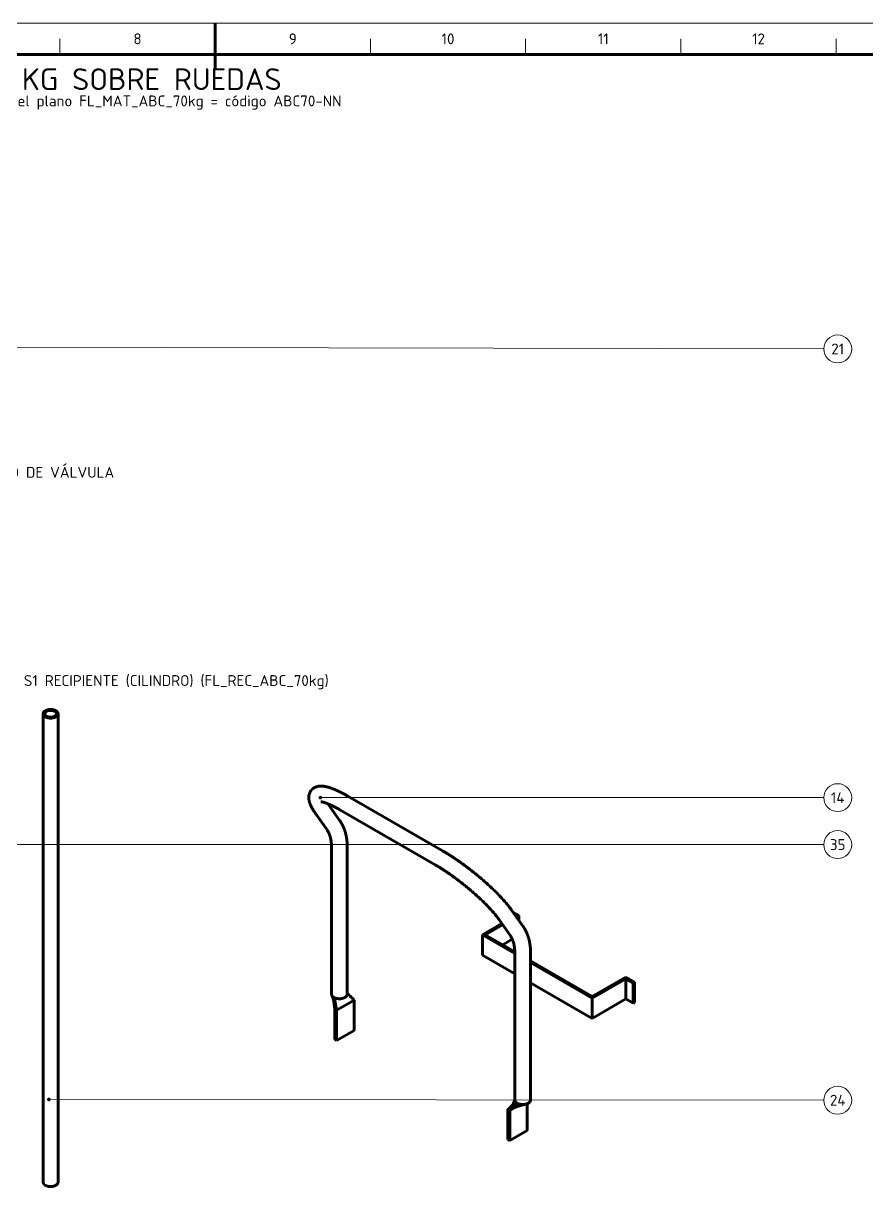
# Model space of a CAD drawing. Header units: millimetres. Extents: x 0 to 841, y 0 to 594.
# Drawn here: x 358.7 to 630.3, y 218.2 to 594 of the extents above; entities that cross this region are included whole.
import ezdxf
from ezdxf.enums import TextEntityAlignment as Align

# ---------------------------------------------------------------- set-up
doc = ezdxf.new("R2010")
doc.units = ezdxf.units.MM
for name, color, linetype, lineweight in [('01-VISIBLE', 7, 'CONTINUOUS', 70), ('06-TEXTO', 7, 'CONTINUOUS', 25), ('07-RECUADRO', 7, 'CONTINUOUS', 70), ('08-FINA', 5, 'CONTINUOUS', 18)]:
    doc.layers.add(name, color=color, linetype=linetype, lineweight=lineweight)
doc.styles.add('ISO3098', font='isocpeur.ttf')

msp = doc.modelspace()

# ---------------------------------------------------------------- hatches: boundary and pattern name
at = {"layer": '08-FINA'}
h = msp.add_hatch(color=7, dxfattribs=at)
h.dxf.hatch_style = 1
edge = h.paths.add_edge_path()
edge.add_arc((454.37, 344.51), 0.6, 0, 360)
h = msp.add_hatch(color=7, dxfattribs=at)
h.dxf.hatch_style = 1
edge = h.paths.add_edge_path()
edge.add_arc((366.96, 247.27), 0.6, 0, 360)

# ---------------------------------------------------------------- linework, layer by layer
at = {"layer": '01-VISIBLE'}
for p, q in [((365.1, 220.59), (365.1, 371.54)), ((369.9, 220.59), (369.9, 371.54)), ((460.7, 337.02), (456.94, 342.37)), ((463.2, 345), (493.95, 327.25)), ((456.55, 334.09), (452.78, 339.45)), ((460.66, 340.6), (491.41, 322.85)), ((457.98, 281.19), (457.98, 328.48)), ((463.06, 281.19), (463.06, 328.48)), ((515.97, 308.29), (519.73, 302.94)), ((511.81, 305.37), (515.58, 300.01)), ((518.28, 306.58), (516.41, 307.66)), ((517.03, 306.78), (517.37, 306.58)), ((517.23, 306.5), (517.37, 306.58)), ((517.49, 306.13), (518.28, 306.58)), ((518.28, 305.01), (518.28, 306.58)), ((506.55, 300.34), (512.81, 303.95)), ((507.46, 300.34), (513.07, 303.58)), ((506.55, 293.8), (506.55, 300.34)), ((517.01, 294.3), (506.55, 300.34)), ((507.46, 300.34), (517, 294.83)), ((516.21, 298.86), (513.11, 297.07)), ((506.55, 293.8), (517.01, 287.77)), ((517.01, 294.4), (517.01, 247.11)), ((522.09, 294.4), (522.09, 247.11)), ((522.09, 291.89), (541.91, 280.45)), ((541.91, 279.92), (522.09, 291.37)), ((552.73, 286.69), (541.91, 280.45)), ((541.91, 279.92), (552.73, 286.17)), ((555.55, 285.06), (552.73, 286.69)), ((552.73, 286.17), (555.1, 284.8)), ((552.73, 279.64), (552.73, 286.17)), ((522.09, 284.83), (541.91, 273.39)), ((555.1, 284.8), (555.55, 285.06)), ((555.1, 278.27), (555.1, 284.8)), ((555.55, 278.53), (555.55, 285.06)), ((462.43, 277.64), (465.26, 279.27)), ((465.26, 269.47), (465.26, 279.27)), ((541.91, 273.39), (541.91, 279.92)), ((552.73, 279.64), (541.91, 273.39)), ((552.73, 279.64), (555.1, 278.27)), ((555.1, 278.27), (555.55, 278.53)), ((459.03, 276.33), (459.6, 276)), ((459.03, 266.53), (459.03, 276.33)), ((459.6, 276), (462.43, 277.64)), ((459.6, 266.21), (459.6, 276)), ((459.6, 266.21), (465.26, 269.47)), ((459.03, 266.53), (459.6, 266.21)), ((521.03, 237.27), (521.03, 245.92)), ((514.81, 244.13), (515.38, 243.8)), ((514.81, 234.33), (514.81, 244.13)), ((515.38, 243.8), (516.05, 244.19)), ((515.38, 234), (515.38, 243.8)), ((515.38, 234), (521.03, 237.27)), ((514.81, 234.33), (515.38, 234))]:
    msp.add_line(p, q, dxfattribs=at)
for points in [[(369.9, 371.54), (369.9, 371.62), (369.89, 371.7), (369.87, 371.77), (369.84, 371.85), (369.81, 371.92), (369.77, 371.99), (369.72, 372.06), (369.67, 372.13), (369.62, 372.19), (369.56, 372.24), (369.5, 372.3), (369.44, 372.35), (369.38, 372.4), (369.31, 372.44), (369.24, 372.49), (369.17, 372.53), (369.1, 372.57), (369.03, 372.6), (368.96, 372.64), (368.88, 372.67), (368.81, 372.7), (368.73, 372.72), (368.66, 372.75), (368.58, 372.77), (368.5, 372.8), (368.42, 372.81), (368.34, 372.83), (368.26, 372.85), (368.18, 372.86), (368.11, 372.88), (368.03, 372.89), (367.94, 372.9), (367.86, 372.9), (367.78, 372.91), (367.7, 372.92), (367.62, 372.92), (367.54, 372.92), (367.46, 372.92), (367.38, 372.92), (367.3, 372.92), (367.22, 372.91), (367.14, 372.9), (367.06, 372.9), (366.98, 372.89), (366.9, 372.88), (366.82, 372.86), (366.74, 372.85), (366.66, 372.83), (366.58, 372.81), (366.5, 372.8), (366.43, 372.77), (366.35, 372.75), (366.27, 372.72), (366.2, 372.7), (366.12, 372.67), (366.05, 372.64), (365.97, 372.6), (365.9, 372.57), (365.83, 372.53), (365.76, 372.49), (365.69, 372.44), (365.63, 372.4), (365.56, 372.35), (365.5, 372.3), (365.44, 372.24), (365.38, 372.19), (365.33, 372.13), (365.28, 372.06), (365.24, 371.99), (365.2, 371.92), (365.16, 371.85), (365.14, 371.77), (365.12, 371.7), (365.11, 371.62), (365.1, 371.54)], [(369.4, 371.54), (369.4, 371.62), (369.38, 371.7), (369.36, 371.77), (369.32, 371.85), (369.28, 371.92), (369.24, 371.98), (369.18, 372.05), (369.13, 372.1), (369.07, 372.16), (369, 372.21), (368.94, 372.25), (368.87, 372.3), (368.8, 372.34), (368.72, 372.37), (368.65, 372.41), (368.58, 372.44), (368.5, 372.47), (368.42, 372.49), (368.34, 372.52), (368.27, 372.54), (368.19, 372.56), (368.11, 372.57), (368.03, 372.59), (367.95, 372.6), (367.87, 372.61), (367.79, 372.62), (367.7, 372.63), (367.62, 372.63), (367.54, 372.63), (367.46, 372.63), (367.38, 372.63), (367.3, 372.63), (367.22, 372.62), (367.14, 372.61), (367.06, 372.6), (366.98, 372.59), (366.9, 372.57), (366.82, 372.56), (366.74, 372.54), (366.66, 372.52), (366.58, 372.49), (366.5, 372.47), (366.43, 372.44), (366.35, 372.41), (366.28, 372.37), (366.21, 372.34), (366.14, 372.3), (366.07, 372.25), (366, 372.21), (365.94, 372.16), (365.88, 372.1), (365.82, 372.05), (365.77, 371.98), (365.72, 371.92), (365.68, 371.85), (365.65, 371.77), (365.62, 371.7), (365.61, 371.62), (365.6, 371.54)], [(365.1, 371.54), (365.11, 371.45), (365.12, 371.37), (365.14, 371.3), (365.17, 371.22), (365.2, 371.14), (365.24, 371.07), (365.28, 371.01), (365.33, 370.94), (365.39, 370.88), (365.44, 370.82), (365.5, 370.77), (365.57, 370.72), (365.63, 370.67), (365.7, 370.62), (365.77, 370.58), (365.84, 370.54), (365.91, 370.5), (365.98, 370.46), (366.05, 370.43), (366.13, 370.4), (366.21, 370.37), (366.28, 370.34), (366.36, 370.32), (366.44, 370.29), (366.52, 370.27), (366.59, 370.25), (366.67, 370.23), (366.75, 370.22), (366.83, 370.2), (366.91, 370.19), (366.99, 370.18), (367.07, 370.17), (367.16, 370.16), (367.24, 370.16), (367.32, 370.15), (367.4, 370.15), (367.48, 370.15), (367.56, 370.15), (367.64, 370.15), (367.72, 370.16), (367.8, 370.16), (367.88, 370.17), (367.97, 370.18), (368.05, 370.19), (368.13, 370.2), (368.21, 370.21), (368.29, 370.23), (368.37, 370.24), (368.44, 370.26), (368.52, 370.28), (368.6, 370.3), (368.68, 370.33), (368.76, 370.35), (368.83, 370.38), (368.91, 370.41), (368.98, 370.44), (369.06, 370.48), (369.13, 370.52), (369.2, 370.56)], [(365.6, 371.54), (365.61, 371.45), (365.62, 371.38), (365.65, 371.3), (365.68, 371.22), (365.72, 371.15), (365.77, 371.09), (365.82, 371.03), (365.87, 370.97), (365.93, 370.92), (366, 370.87), (366.06, 370.82), (366.13, 370.78), (366.2, 370.74), (366.27, 370.7), (366.35, 370.66), (366.42, 370.63), (366.5, 370.6), (366.57, 370.58), (366.65, 370.55), (366.73, 370.53), (366.81, 370.51), (366.88, 370.5), (366.96, 370.48), (367.04, 370.47), (367.12, 370.46), (367.2, 370.45), (367.28, 370.45), (367.37, 370.44), (367.45, 370.44), (367.53, 370.44), (367.61, 370.44), (367.69, 370.44), (367.77, 370.45), (367.85, 370.46), (367.93, 370.47), (368.01, 370.48), (368.09, 370.49), (368.17, 370.51), (368.25, 370.53), (368.32, 370.55), (368.4, 370.57), (368.48, 370.59), (368.55, 370.62), (368.63, 370.65), (368.7, 370.68), (368.77, 370.72), (368.85, 370.76)], [(368.85, 370.76), (368.92, 370.8), (368.99, 370.85), (369.05, 370.9), (369.11, 370.95), (369.17, 371.01), (369.23, 371.08), (369.28, 371.14), (369.32, 371.22), (369.35, 371.29), (369.38, 371.37), (369.4, 371.45), (369.4, 371.54)], [(369.2, 370.56), (369.27, 370.6), (369.34, 370.65), (369.41, 370.69), (369.48, 370.75), (369.54, 370.8), (369.6, 370.86), (369.66, 370.92), (369.71, 370.99), (369.76, 371.06), (369.8, 371.13), (369.83, 371.21), (369.86, 371.29), (369.88, 371.37), (369.9, 371.45), (369.9, 371.54)], [(452.78, 339.45), (452.74, 339.51), (452.69, 339.58), (452.65, 339.64), (452.6, 339.71), (452.56, 339.78), (452.51, 339.84), (452.47, 339.91), (452.42, 339.98), (452.38, 340.04), (452.33, 340.11), (452.29, 340.18), (452.25, 340.25), (452.2, 340.31), (452.16, 340.38), (452.12, 340.45), (452.08, 340.52), (452.04, 340.59), (451.99, 340.66), (451.95, 340.73), (451.91, 340.79), (451.87, 340.86), (451.83, 340.93), (451.79, 341), (451.75, 341.07), (451.71, 341.14), (451.67, 341.21), (451.64, 341.28), (451.6, 341.35), (451.56, 341.43), (451.52, 341.5), (451.49, 341.57), (451.45, 341.64), (451.42, 341.71), (451.38, 341.79), (451.35, 341.86), (451.31, 341.93), (451.28, 342), (451.25, 342.08), (451.21, 342.15), (451.18, 342.22), (451.15, 342.3), (451.12, 342.37), (451.09, 342.45), (451.06, 342.52), (451.04, 342.6), (451.01, 342.67), (450.98, 342.75), (450.96, 342.83), (450.93, 342.9), (450.91, 342.98), (450.88, 343.05), (450.86, 343.13), (450.84, 343.21), (450.82, 343.29), (450.8, 343.37), (450.78, 343.44), (450.77, 343.52), (450.75, 343.6), (450.73, 343.68), (450.72, 343.76), (450.71, 343.84), (450.7, 343.92), (450.69, 344), (450.68, 344.08), (450.67, 344.16), (450.66, 344.24), (450.66, 344.32), (450.66, 344.4), (450.65, 344.48), (450.65, 344.56), (450.65, 344.64), (450.66, 344.72), (450.66, 344.8), (450.67, 344.88), (450.67, 344.96), (450.68, 345.04), (450.69, 345.12), (450.7, 345.2), (450.72, 345.28), (450.73, 345.35), (450.75, 345.43), (450.77, 345.51), (450.79, 345.59), (450.81, 345.67), (450.84, 345.74), (450.86, 345.82), (450.89, 345.89), (450.92, 345.97), (450.95, 346.04), (450.98, 346.12), (451.01, 346.19), (451.05, 346.26), (451.09, 346.33), (451.12, 346.4), (451.16, 346.47), (451.21, 346.54), (451.25, 346.61), (451.3, 346.68), (451.34, 346.74), (451.39, 346.81), (451.44, 346.87), (451.49, 346.93), (451.54, 346.99), (451.6, 347.05), (451.65, 347.11), (451.71, 347.17), (451.77, 347.22), (451.83, 347.28), (451.89, 347.33), (451.95, 347.38), (452.01, 347.43), (452.08, 347.48), (452.14, 347.52), (452.21, 347.57), (452.27, 347.61), (452.34, 347.66), (452.41, 347.7), (452.48, 347.74), (452.55, 347.78), (452.62, 347.81), (452.7, 347.85), (452.77, 347.88), (452.84, 347.91), (452.92, 347.94), (452.99, 347.97), (453.07, 348), (453.14, 348.02), (453.22, 348.05), (453.3, 348.07), (453.38, 348.09), (453.45, 348.11), (453.53, 348.13), (453.61, 348.14), (453.69, 348.16), (453.77, 348.17), (453.85, 348.19), (453.93, 348.2), (454.01, 348.21), (454.09, 348.21), (454.17, 348.22), (454.25, 348.23), (454.33, 348.23), (454.41, 348.24), (454.49, 348.24), (454.57, 348.24), (454.65, 348.24), (454.73, 348.24), (454.81, 348.24), (454.89, 348.23), (454.97, 348.23), (455.05, 348.22), (455.13, 348.22), (455.21, 348.21), (455.29, 348.2), (455.37, 348.19), (455.45, 348.18), (455.53, 348.17), (455.61, 348.16), (455.69, 348.15), (455.77, 348.14), (455.84, 348.12), (455.92, 348.11), (456, 348.09), (456.08, 348.08), (456.16, 348.06), (456.24, 348.04), (456.32, 348.03), (456.4, 348.01), (456.47, 347.99), (456.55, 347.97), (456.63, 347.95), (456.71, 347.93), (456.78, 347.91), (456.86, 347.89), (456.94, 347.87), (457.02, 347.85), (457.09, 347.82), (457.17, 347.8), (457.25, 347.78), (457.32, 347.75), (457.4, 347.73), (457.48, 347.7), (457.55, 347.68), (457.63, 347.65), (457.7, 347.63), (457.78, 347.6), (457.86, 347.57), (457.93, 347.55), (458.01, 347.52), (458.08, 347.49), (458.16, 347.46), (458.23, 347.44), (458.31, 347.41), (458.38, 347.38), (458.46, 347.35), (458.53, 347.32), (458.61, 347.29), (458.68, 347.26), (458.76, 347.23), (458.83, 347.2), (458.91, 347.17), (458.98, 347.14), (459.05, 347.11), (459.13, 347.08), (459.2, 347.05), (459.27, 347.01), (459.35, 346.98), (459.42, 346.95), (459.5, 346.92), (459.57, 346.88), (459.64, 346.85), (459.72, 346.82), (459.79, 346.78), (459.86, 346.75), (459.93, 346.72), (460.01, 346.68), (460.08, 346.65), (460.15, 346.62), (460.22, 346.58), (460.3, 346.55), (460.37, 346.51), (460.44, 346.48), (460.51, 346.44), (460.59, 346.41), (460.66, 346.37), (460.73, 346.34), (460.8, 346.3), (460.87, 346.26), (460.95, 346.23), (461.02, 346.19), (461.09, 346.15), (461.16, 346.12), (461.23, 346.08), (461.3, 346.04), (461.37, 346.01), (461.45, 345.97), (461.52, 345.93), (461.59, 345.9), (461.66, 345.86), (461.73, 345.82), (461.8, 345.78), (461.87, 345.75), (461.94, 345.71), (462.01, 345.67), (462.08, 345.63), (462.15, 345.59), (462.22, 345.55), (462.29, 345.52), (462.36, 345.48), (462.44, 345.44), (462.51, 345.4), (462.58, 345.36), (462.65, 345.32), (462.72, 345.28), (462.79, 345.24), (462.86, 345.2), (462.93, 345.16), (462.99, 345.12), (463.06, 345.08), (463.13, 345.04), (463.2, 345)], [(454.57, 343.16), (454.57, 343.16), (454.57, 343.16), (454.57, 343.16), (454.57, 343.16), (454.57, 343.16), (454.57, 343.16)], [(454.57, 343.16), (454.65, 343.16), (454.73, 343.15), (454.81, 343.14), (454.89, 343.13), (454.97, 343.12), (455.05, 343.1), (455.13, 343.09), (455.21, 343.07), (455.28, 343.05), (455.36, 343.03), (455.44, 343.01), (455.52, 342.99), (455.59, 342.97), (455.67, 342.95), (455.75, 342.92), (455.82, 342.9), (455.9, 342.87), (455.98, 342.85), (456.05, 342.82), (456.13, 342.8), (456.2, 342.77), (456.28, 342.74), (456.35, 342.72), (456.43, 342.69), (456.5, 342.66), (456.58, 342.63), (456.65, 342.6), (456.73, 342.57), (456.8, 342.54), (456.88, 342.51), (456.95, 342.48), (457.02, 342.45), (457.1, 342.42), (457.17, 342.39), (457.25, 342.36), (457.32, 342.32), (457.39, 342.29), (457.47, 342.26), (457.54, 342.23), (457.61, 342.19), (457.68, 342.16), (457.76, 342.13), (457.83, 342.09), (457.9, 342.06), (457.97, 342.03), (458.05, 341.99), (458.12, 341.96), (458.19, 341.92), (458.26, 341.89), (458.34, 341.85), (458.41, 341.82), (458.48, 341.78), (458.55, 341.75), (458.62, 341.71), (458.69, 341.67), (458.77, 341.64), (458.84, 341.6), (458.91, 341.56), (458.98, 341.53), (459.05, 341.49), (459.12, 341.45), (459.19, 341.42), (459.26, 341.38), (459.33, 341.34), (459.4, 341.3), (459.47, 341.27), (459.55, 341.23), (459.62, 341.19), (459.69, 341.15), (459.76, 341.11), (459.83, 341.07), (459.9, 341.04), (459.97, 341), (460.04, 340.96), (460.11, 340.92), (460.18, 340.88), (460.25, 340.84), (460.32, 340.8), (460.39, 340.76), (460.46, 340.72), (460.52, 340.68), (460.59, 340.64), (460.66, 340.6)], [(455.73, 344.6), (455.73, 344.6), (455.73, 344.6), (455.73, 344.6), (455.73, 344.6), (455.73, 344.6), (455.73, 344.6)], [(456.94, 342.37), (456.92, 342.4), (456.9, 342.42), (456.88, 342.45), (456.86, 342.48), (456.85, 342.5), (456.83, 342.53)], [(463.06, 328.48), (463.06, 328.56), (463.06, 328.65), (463.06, 328.73), (463.06, 328.81), (463.06, 328.89), (463.05, 328.97), (463.05, 329.05), (463.05, 329.13), (463.05, 329.21), (463.04, 329.29), (463.04, 329.37), (463.04, 329.45), (463.03, 329.53), (463.03, 329.61), (463.02, 329.69), (463.02, 329.77), (463.01, 329.85), (463.01, 329.93), (463, 330.01), (463, 330.09), (462.99, 330.17), (462.98, 330.25), (462.98, 330.33), (462.97, 330.41), (462.96, 330.49), (462.95, 330.57), (462.94, 330.65), (462.93, 330.73), (462.93, 330.81), (462.92, 330.89), (462.91, 330.97), (462.9, 331.05), (462.88, 331.13), (462.87, 331.21), (462.86, 331.28), (462.85, 331.36), (462.84, 331.44), (462.83, 331.52), (462.81, 331.6), (462.8, 331.68), (462.79, 331.76), (462.77, 331.84), (462.76, 331.92), (462.74, 332), (462.73, 332.08), (462.71, 332.15), (462.69, 332.23), (462.68, 332.31), (462.66, 332.39), (462.64, 332.47), (462.63, 332.55), (462.61, 332.62), (462.59, 332.7), (462.57, 332.78), (462.55, 332.86), (462.53, 332.94), (462.51, 333.01), (462.49, 333.09), (462.47, 333.17), (462.45, 333.25), (462.43, 333.32), (462.4, 333.4), (462.38, 333.48), (462.36, 333.56), (462.33, 333.63), (462.31, 333.71), (462.29, 333.78), (462.26, 333.86), (462.24, 333.94), (462.21, 334.01), (462.18, 334.09), (462.16, 334.16), (462.13, 334.24), (462.1, 334.32), (462.07, 334.39), (462.05, 334.47), (462.02, 334.54), (461.99, 334.62), (461.96, 334.69), (461.93, 334.76), (461.9, 334.84), (461.87, 334.91), (461.83, 334.99), (461.8, 335.06), (461.77, 335.13), (461.74, 335.21), (461.7, 335.28), (461.67, 335.35), (461.63, 335.42), (461.6, 335.5), (461.56, 335.57), (461.53, 335.64), (461.49, 335.71), (461.45, 335.78), (461.42, 335.85), (461.38, 335.92), (461.34, 335.99), (461.3, 336.07), (461.26, 336.14), (461.22, 336.2), (461.18, 336.27), (461.14, 336.34), (461.1, 336.41), (461.06, 336.48), (461.01, 336.55), (460.97, 336.62), (460.93, 336.68), (460.88, 336.75), (460.84, 336.82), (460.79, 336.88), (460.75, 336.95), (460.7, 337.02)], [(457.98, 328.48), (457.98, 328.57), (457.98, 328.65), (457.98, 328.73), (457.98, 328.81), (457.97, 328.89), (457.97, 328.97), (457.97, 329.05), (457.97, 329.13), (457.96, 329.21), (457.96, 329.29), (457.95, 329.37), (457.95, 329.45), (457.94, 329.53), (457.94, 329.61), (457.93, 329.69), (457.93, 329.77), (457.92, 329.85), (457.91, 329.93), (457.9, 330.01), (457.89, 330.09), (457.89, 330.17), (457.88, 330.25), (457.87, 330.33), (457.86, 330.41), (457.84, 330.49), (457.83, 330.57), (457.82, 330.65), (457.81, 330.73), (457.79, 330.81), (457.78, 330.89), (457.77, 330.97), (457.75, 331.05), (457.74, 331.13), (457.72, 331.21), (457.7, 331.28), (457.69, 331.36), (457.67, 331.44), (457.65, 331.52), (457.63, 331.6), (457.61, 331.68), (457.59, 331.75), (457.57, 331.83), (457.55, 331.91), (457.53, 331.99), (457.5, 332.06), (457.48, 332.14), (457.45, 332.22), (457.43, 332.29), (457.4, 332.37), (457.38, 332.45), (457.35, 332.52), (457.32, 332.6), (457.29, 332.67), (457.26, 332.75), (457.23, 332.82), (457.2, 332.9), (457.17, 332.97), (457.14, 333.04), (457.11, 333.12), (457.07, 333.19), (457.04, 333.26), (457, 333.33), (456.96, 333.41), (456.93, 333.48), (456.89, 333.55), (456.85, 333.62), (456.81, 333.69), (456.77, 333.76), (456.72, 333.83), (456.68, 333.89), (456.64, 333.96), (456.59, 334.03), (456.55, 334.09)], [(493.95, 327.25), (494.02, 327.21), (494.09, 327.17), (494.16, 327.13), (494.23, 327.09), (494.29, 327.05), (494.36, 327.01), (494.43, 326.97), (494.5, 326.93), (494.57, 326.89), (494.64, 326.85), (494.71, 326.81), (494.78, 326.76), (494.85, 326.72), (494.91, 326.68), (494.98, 326.64), (495.05, 326.6), (495.12, 326.56), (495.19, 326.52), (495.26, 326.47), (495.32, 326.43), (495.39, 326.39), (495.46, 326.35), (495.53, 326.31), (495.6, 326.26), (495.67, 326.22), (495.73, 326.18), (495.8, 326.14), (495.87, 326.09), (495.94, 326.05), (496, 326.01), (496.07, 325.97), (496.14, 325.92), (496.21, 325.88), (496.27, 325.84), (496.34, 325.79), (496.41, 325.75), (496.48, 325.71), (496.54, 325.66), (496.61, 325.62), (496.68, 325.58), (496.75, 325.53), (496.81, 325.49), (496.88, 325.45), (496.95, 325.4), (497.01, 325.36), (497.08, 325.31), (497.15, 325.27), (497.22, 325.23), (497.28, 325.18), (497.35, 325.14), (497.42, 325.09), (497.48, 325.05), (497.55, 325), (497.62, 324.96), (497.68, 324.92), (497.75, 324.87), (497.82, 324.83), (497.88, 324.78), (497.95, 324.74), (498.01, 324.69), (498.08, 324.65), (498.15, 324.6), (498.21, 324.56), (498.28, 324.51), (498.35, 324.47), (498.41, 324.42), (498.48, 324.38), (498.54, 324.33), (498.61, 324.29), (498.68, 324.24), (498.74, 324.19), (498.81, 324.15), (498.87, 324.1), (498.94, 324.06), (499, 324.01), (499.07, 323.97), (499.14, 323.92), (499.2, 323.87), (499.27, 323.83), (499.33, 323.78), (499.4, 323.73), (499.46, 323.69), (499.53, 323.64), (499.59, 323.6), (499.66, 323.55), (499.72, 323.5), (499.79, 323.46), (499.85, 323.41), (499.92, 323.36), (499.98, 323.32), (500.05, 323.27), (500.11, 323.22), (500.18, 323.18), (500.24, 323.13), (500.31, 323.08), (500.37, 323.03), (500.44, 322.99), (500.5, 322.94), (500.57, 322.89), (500.63, 322.85), (500.7, 322.8), (500.76, 322.75), (500.83, 322.7), (500.89, 322.66), (500.95, 322.61), (501.02, 322.56), (501.08, 322.51), (501.15, 322.46), (501.21, 322.42), (501.28, 322.37), (501.34, 322.32), (501.4, 322.27), (501.47, 322.23), (501.53, 322.18), (501.6, 322.13), (501.66, 322.08), (501.72, 322.03), (501.79, 321.98), (501.85, 321.94), (501.92, 321.89), (501.98, 321.84), (502.04, 321.79), (502.11, 321.74), (502.17, 321.69), (502.23, 321.64), (502.3, 321.6), (502.36, 321.55), (502.42, 321.5), (502.49, 321.45), (502.55, 321.4), (502.61, 321.35), (502.68, 321.3), (502.74, 321.25), (502.8, 321.2), (502.87, 321.15), (502.93, 321.11), (502.99, 321.06), (503.06, 321.01), (503.12, 320.96), (503.18, 320.91), (503.25, 320.86), (503.31, 320.81), (503.37, 320.76), (503.43, 320.71), (503.5, 320.66), (503.56, 320.61), (503.62, 320.56), (503.68, 320.51), (503.75, 320.46), (503.81, 320.41), (503.87, 320.36), (503.94, 320.31), (504, 320.26), (504.06, 320.21), (504.12, 320.16), (504.18, 320.11), (504.25, 320.06), (504.31, 320.01), (504.37, 319.96), (504.43, 319.91), (504.5, 319.86), (504.56, 319.81), (504.62, 319.76), (504.68, 319.7), (504.74, 319.65), (504.81, 319.6), (504.87, 319.55), (504.93, 319.5), (504.99, 319.45), (505.05, 319.4), (505.11, 319.35), (505.18, 319.3), (505.24, 319.25), (505.3, 319.19), (505.36, 319.14), (505.42, 319.09), (505.48, 319.04), (505.54, 318.99), (505.61, 318.94), (505.67, 318.89), (505.73, 318.83), (505.79, 318.78), (505.85, 318.73), (505.91, 318.68), (505.97, 318.63), (506.03, 318.58), (506.1, 318.52), (506.16, 318.47), (506.22, 318.42), (506.28, 318.37), (506.34, 318.32), (506.4, 318.26), (506.46, 318.21), (506.52, 318.16), (506.58, 318.11), (506.64, 318.05), (506.7, 318), (506.76, 317.95), (506.82, 317.9), (506.88, 317.84), (506.94, 317.79), (507, 317.74), (507.07, 317.69), (507.13, 317.63), (507.19, 317.58), (507.25, 317.53), (507.31, 317.47), (507.37, 317.42), (507.43, 317.37), (507.49, 317.32), (507.55, 317.26), (507.61, 317.21), (507.67, 317.16), (507.73, 317.1), (507.78, 317.05), (507.84, 317), (507.9, 316.94), (507.96, 316.89), (508.02, 316.84), (508.08, 316.78), (508.14, 316.73), (508.2, 316.67), (508.26, 316.62), (508.32, 316.57), (508.38, 316.51), (508.44, 316.46), (508.5, 316.4), (508.56, 316.35), (508.62, 316.3), (508.67, 316.24), (508.73, 316.19), (508.79, 316.13), (508.85, 316.08), (508.91, 316.02), (508.97, 315.97), (509.03, 315.92), (509.09, 315.86), (509.14, 315.81), (509.2, 315.75), (509.26, 315.7), (509.32, 315.64), (509.38, 315.59), (509.44, 315.53), (509.5, 315.48), (509.55, 315.42), (509.61, 315.37), (509.67, 315.31), (509.73, 315.26), (509.79, 315.2), (509.84, 315.15), (509.9, 315.09), (509.96, 315.04), (510.02, 314.98), (510.07, 314.92), (510.13, 314.87), (510.19, 314.81), (510.25, 314.76), (510.3, 314.7), (510.36, 314.65), (510.42, 314.59), (510.48, 314.53), (510.53, 314.48), (510.59, 314.42), (510.65, 314.37), (510.71, 314.31), (510.76, 314.25), (510.82, 314.2), (510.88, 314.14), (510.93, 314.08), (510.99, 314.03), (511.05, 313.97), (511.1, 313.91), (511.16, 313.86), (511.22, 313.8), (511.27, 313.74), (511.33, 313.69), (511.38, 313.63), (511.44, 313.57), (511.5, 313.52), (511.55, 313.46), (511.61, 313.4), (511.66, 313.34), (511.72, 313.29), (511.78, 313.23), (511.83, 313.17), (511.89, 313.11), (511.94, 313.06), (512, 313), (512.05, 312.94), (512.11, 312.88), (512.16, 312.82), (512.22, 312.77), (512.27, 312.71), (512.33, 312.65), (512.38, 312.59), (512.44, 312.53), (512.49, 312.48), (512.55, 312.42), (512.6, 312.36), (512.66, 312.3), (512.71, 312.24), (512.77, 312.18), (512.82, 312.12), (512.88, 312.06), (512.93, 312.01), (512.98, 311.95), (513.04, 311.89), (513.09, 311.83), (513.15, 311.77), (513.2, 311.71), (513.25, 311.65), (513.31, 311.59), (513.36, 311.53), (513.41, 311.47), (513.47, 311.41), (513.52, 311.35), (513.57, 311.29), (513.63, 311.23), (513.68, 311.17), (513.73, 311.11), (513.78, 311.05), (513.84, 310.99), (513.89, 310.93), (513.94, 310.87), (513.99, 310.81), (514.04, 310.75), (514.1, 310.69), (514.15, 310.62), (514.2, 310.56), (514.25, 310.5), (514.3, 310.44), (514.35, 310.38), (514.41, 310.32), (514.46, 310.26), (514.51, 310.19), (514.56, 310.13), (514.61, 310.07), (514.66, 310.01), (514.71, 309.95), (514.76, 309.88), (514.81, 309.82), (514.86, 309.76), (514.91, 309.7), (514.96, 309.63), (515.01, 309.57), (515.06, 309.51), (515.11, 309.44), (515.16, 309.38), (515.21, 309.32), (515.26, 309.25), (515.31, 309.19), (515.35, 309.13), (515.4, 309.06), (515.45, 309), (515.5, 308.94), (515.55, 308.87), (515.6, 308.81), (515.64, 308.74), (515.69, 308.68), (515.74, 308.61), (515.78, 308.55), (515.83, 308.48), (515.88, 308.42), (515.92, 308.35), (515.97, 308.29)], [(491.41, 322.85), (491.48, 322.81), (491.55, 322.77), (491.62, 322.73), (491.69, 322.69), (491.76, 322.65), (491.82, 322.61), (491.89, 322.57), (491.96, 322.53), (492.03, 322.49), (492.1, 322.45), (492.17, 322.4), (492.24, 322.36), (492.31, 322.32), (492.37, 322.28), (492.44, 322.24), (492.51, 322.2), (492.58, 322.16), (492.65, 322.11), (492.72, 322.07), (492.79, 322.03), (492.85, 321.99), (492.92, 321.94), (492.99, 321.9), (493.06, 321.86), (493.13, 321.82), (493.19, 321.77), (493.26, 321.73), (493.33, 321.69), (493.4, 321.65), (493.46, 321.6), (493.53, 321.56), (493.6, 321.52), (493.67, 321.47), (493.74, 321.43), (493.8, 321.39), (493.87, 321.34), (493.94, 321.3), (494, 321.26), (494.07, 321.21), (494.14, 321.17), (494.21, 321.13), (494.27, 321.08), (494.34, 321.04), (494.41, 320.99), (494.47, 320.95), (494.54, 320.9), (494.61, 320.86), (494.67, 320.82), (494.74, 320.77), (494.81, 320.73), (494.87, 320.68), (494.94, 320.64), (495.01, 320.59), (495.07, 320.55), (495.14, 320.5), (495.21, 320.46), (495.27, 320.41), (495.34, 320.37), (495.41, 320.32), (495.47, 320.28), (495.54, 320.23), (495.6, 320.19), (495.67, 320.14), (495.74, 320.1), (495.8, 320.05), (495.87, 320), (495.93, 319.96), (496, 319.91), (496.07, 319.87), (496.13, 319.82), (496.2, 319.77), (496.26, 319.73), (496.33, 319.68), (496.39, 319.64), (496.46, 319.59), (496.52, 319.54), (496.59, 319.5), (496.66, 319.45), (496.72, 319.4), (496.79, 319.36), (496.85, 319.31), (496.92, 319.26), (496.98, 319.22), (497.05, 319.17), (497.11, 319.12), (497.18, 319.08), (497.24, 319.03), (497.31, 318.98), (497.37, 318.94), (497.44, 318.89), (497.5, 318.84), (497.57, 318.79), (497.63, 318.75), (497.7, 318.7), (497.76, 318.65), (497.82, 318.6), (497.89, 318.56), (497.95, 318.51), (498.02, 318.46), (498.08, 318.41), (498.15, 318.37), (498.21, 318.32), (498.28, 318.27), (498.34, 318.22), (498.4, 318.17), (498.47, 318.13), (498.53, 318.08), (498.6, 318.03), (498.66, 317.98), (498.72, 317.93), (498.79, 317.88), (498.85, 317.84), (498.92, 317.79), (498.98, 317.74), (499.04, 317.69), (499.11, 317.64), (499.17, 317.59), (499.23, 317.54), (499.3, 317.49), (499.36, 317.45), (499.42, 317.4), (499.49, 317.35), (499.55, 317.3), (499.61, 317.25), (499.68, 317.2), (499.74, 317.15), (499.8, 317.1), (499.87, 317.05), (499.93, 317), (499.99, 316.95), (500.06, 316.9), (500.12, 316.85), (500.18, 316.8), (500.25, 316.75), (500.31, 316.7), (500.37, 316.65), (500.43, 316.6), (500.5, 316.55), (500.56, 316.5), (500.62, 316.45), (500.68, 316.4), (500.75, 316.35), (500.81, 316.3), (500.87, 316.25), (500.93, 316.2), (501, 316.15), (501.06, 316.1), (501.12, 316.05), (501.18, 316), (501.25, 315.95), (501.31, 315.9), (501.37, 315.85), (501.43, 315.8), (501.49, 315.75), (501.56, 315.7), (501.62, 315.65), (501.68, 315.6), (501.74, 315.54), (501.8, 315.49), (501.87, 315.44), (501.93, 315.39), (501.99, 315.34), (502.05, 315.29), (502.11, 315.24), (502.17, 315.19), (502.24, 315.13), (502.3, 315.08), (502.36, 315.03), (502.42, 314.98), (502.48, 314.93), (502.54, 314.88), (502.6, 314.82), (502.66, 314.77), (502.73, 314.72), (502.79, 314.67), (502.85, 314.62), (502.91, 314.56), (502.97, 314.51), (503.03, 314.46), (503.09, 314.41), (503.15, 314.36), (503.21, 314.3), (503.27, 314.25), (503.33, 314.2), (503.4, 314.15), (503.46, 314.09), (503.52, 314.04), (503.58, 313.99), (503.64, 313.94), (503.7, 313.88), (503.76, 313.83), (503.82, 313.78), (503.88, 313.72), (503.94, 313.67), (504, 313.62), (504.06, 313.56), (504.12, 313.51), (504.18, 313.46), (504.24, 313.4), (504.3, 313.35), (504.36, 313.3), (504.42, 313.24), (504.48, 313.19), (504.54, 313.14), (504.6, 313.08), (504.66, 313.03), (504.72, 312.98), (504.78, 312.92), (504.84, 312.87), (504.89, 312.82), (504.95, 312.76), (505.01, 312.71), (505.07, 312.65), (505.13, 312.6), (505.19, 312.54), (505.25, 312.49), (505.31, 312.44), (505.37, 312.38), (505.43, 312.33), (505.49, 312.27), (505.54, 312.22), (505.6, 312.16), (505.66, 312.11), (505.72, 312.05), (505.78, 312), (505.84, 311.94), (505.9, 311.89), (505.95, 311.83), (506.01, 311.78), (506.07, 311.72), (506.13, 311.67), (506.19, 311.61), (506.25, 311.56), (506.3, 311.5), (506.36, 311.45), (506.42, 311.39), (506.48, 311.34), (506.53, 311.28), (506.59, 311.23), (506.65, 311.17), (506.71, 311.11), (506.77, 311.06), (506.82, 311), (506.88, 310.95), (506.94, 310.89), (506.99, 310.83), (507.05, 310.78), (507.11, 310.72), (507.17, 310.67), (507.22, 310.61), (507.28, 310.55), (507.34, 310.5), (507.39, 310.44), (507.45, 310.38), (507.51, 310.33), (507.56, 310.27), (507.62, 310.21), (507.68, 310.16), (507.73, 310.1), (507.79, 310.04), (507.85, 309.98), (507.9, 309.93), (507.96, 309.87), (508.01, 309.81), (508.07, 309.75), (508.13, 309.7), (508.18, 309.64), (508.24, 309.58), (508.29, 309.52), (508.35, 309.47), (508.4, 309.41), (508.46, 309.35), (508.51, 309.29), (508.57, 309.23), (508.62, 309.18), (508.68, 309.12), (508.73, 309.06), (508.79, 309), (508.84, 308.94), (508.9, 308.88), (508.95, 308.82), (509.01, 308.77), (509.06, 308.71), (509.12, 308.65), (509.17, 308.59), (509.22, 308.53), (509.28, 308.47), (509.33, 308.41), (509.39, 308.35), (509.44, 308.29), (509.49, 308.23), (509.55, 308.17), (509.6, 308.11), (509.65, 308.05), (509.71, 307.99), (509.76, 307.93), (509.81, 307.87), (509.87, 307.81), (509.92, 307.75), (509.97, 307.69), (510.02, 307.63), (510.08, 307.57), (510.13, 307.51), (510.18, 307.45), (510.23, 307.39), (510.29, 307.33), (510.34, 307.26), (510.39, 307.2), (510.44, 307.14), (510.49, 307.08), (510.54, 307.02), (510.59, 306.96), (510.64, 306.89), (510.7, 306.83), (510.75, 306.77), (510.8, 306.71), (510.85, 306.65), (510.9, 306.58), (510.95, 306.52), (511, 306.46), (511.05, 306.39), (511.1, 306.33), (511.15, 306.27), (511.19, 306.2), (511.24, 306.14), (511.29, 306.08), (511.34, 306.01), (511.39, 305.95), (511.44, 305.89), (511.49, 305.82), (511.53, 305.76), (511.58, 305.69), (511.63, 305.63), (511.67, 305.56), (511.72, 305.5), (511.77, 305.43), (511.81, 305.37)], [(519.73, 302.94), (519.78, 302.87), (519.82, 302.8), (519.87, 302.74), (519.91, 302.67), (519.96, 302.6), (520, 302.54), (520.04, 302.47), (520.09, 302.4), (520.13, 302.33), (520.17, 302.26), (520.21, 302.19), (520.25, 302.12), (520.29, 302.05), (520.33, 301.98), (520.37, 301.91), (520.41, 301.84), (520.45, 301.77), (520.48, 301.7), (520.52, 301.63), (520.56, 301.56), (520.59, 301.49), (520.63, 301.42), (520.66, 301.34), (520.7, 301.27), (520.73, 301.2), (520.77, 301.13), (520.8, 301.05), (520.83, 300.98), (520.86, 300.91), (520.89, 300.83), (520.93, 300.76), (520.96, 300.68), (520.99, 300.61), (521.02, 300.54), (521.05, 300.46), (521.08, 300.39), (521.1, 300.31), (521.13, 300.24), (521.16, 300.16), (521.19, 300.08), (521.21, 300.01), (521.24, 299.93), (521.27, 299.86), (521.29, 299.78), (521.32, 299.7), (521.34, 299.63), (521.36, 299.55), (521.39, 299.47), (521.41, 299.4), (521.43, 299.32), (521.46, 299.24), (521.48, 299.17), (521.5, 299.09), (521.52, 299.01), (521.54, 298.93), (521.56, 298.86), (521.58, 298.78), (521.6, 298.7), (521.62, 298.62), (521.64, 298.54), (521.66, 298.47), (521.67, 298.39), (521.69, 298.31), (521.71, 298.23), (521.72, 298.15), (521.74, 298.07), (521.76, 298), (521.77, 297.92), (521.79, 297.84), (521.8, 297.76), (521.81, 297.68), (521.83, 297.6), (521.84, 297.52), (521.85, 297.44), (521.87, 297.36), (521.88, 297.28), (521.89, 297.2), (521.9, 297.12), (521.91, 297.05), (521.92, 296.97), (521.94, 296.89), (521.95, 296.81), (521.95, 296.73), (521.96, 296.65), (521.97, 296.57), (521.98, 296.49), (521.99, 296.41), (522, 296.33), (522.01, 296.25), (522.01, 296.17), (522.02, 296.09), (522.03, 296.01), (522.03, 295.93), (522.04, 295.85), (522.04, 295.77), (522.05, 295.69), (522.05, 295.61), (522.06, 295.53), (522.06, 295.45), (522.07, 295.37), (522.07, 295.29), (522.07, 295.21), (522.08, 295.13), (522.08, 295.05), (522.08, 294.97), (522.08, 294.89), (522.09, 294.81), (522.09, 294.73), (522.09, 294.64), (522.09, 294.56), (522.09, 294.48), (522.09, 294.4)], [(515.58, 300.01), (515.62, 299.95), (515.67, 299.88), (515.71, 299.81), (515.75, 299.75), (515.8, 299.68), (515.84, 299.61), (515.88, 299.54), (515.92, 299.47), (515.95, 299.4), (515.99, 299.33), (516.03, 299.25), (516.07, 299.18), (516.1, 299.11), (516.13, 299.04), (516.17, 298.96), (516.2, 298.89), (516.23, 298.82), (516.26, 298.74), (516.29, 298.67), (516.32, 298.59), (516.35, 298.52), (516.38, 298.44), (516.41, 298.37), (516.43, 298.29), (516.46, 298.21), (516.48, 298.14), (516.51, 298.06), (516.53, 297.98), (516.55, 297.91), (516.58, 297.83), (516.6, 297.75), (516.62, 297.67), (516.64, 297.6), (516.66, 297.52), (516.68, 297.44), (516.7, 297.36), (516.71, 297.28), (516.73, 297.2), (516.75, 297.12), (516.76, 297.05), (516.78, 296.97), (516.8, 296.89), (516.81, 296.81), (516.82, 296.73), (516.84, 296.65), (516.85, 296.57), (516.86, 296.49), (516.87, 296.41), (516.88, 296.33), (516.89, 296.25), (516.9, 296.17), (516.91, 296.09), (516.92, 296.01), (516.93, 295.93), (516.94, 295.85), (516.95, 295.77), (516.96, 295.69), (516.96, 295.61), (516.97, 295.53), (516.97, 295.45), (516.98, 295.37), (516.98, 295.29), (516.99, 295.21), (516.99, 295.13), (517, 295.05), (517, 294.97), (517, 294.89), (517, 294.81), (517.01, 294.73), (517.01, 294.65), (517.01, 294.57), (517.01, 294.48), (517.01, 294.4)], [(457.98, 281.19), (457.98, 281.13), (457.99, 281.06), (458, 281), (458.02, 280.94), (458.04, 280.88), (458.06, 280.82)], [(458.06, 280.82), (458.1, 280.75), (458.14, 280.67), (458.19, 280.61), (458.24, 280.54), (458.3, 280.48), (458.36, 280.42), (458.42, 280.36), (458.49, 280.31), (458.55, 280.26)], [(458.06, 280.82), (458.09, 280.75), (458.13, 280.67), (458.16, 280.59), (458.19, 280.52), (458.23, 280.44), (458.26, 280.37), (458.29, 280.29), (458.32, 280.21), (458.35, 280.14), (458.38, 280.06), (458.41, 279.98), (458.43, 279.9), (458.46, 279.83), (458.49, 279.75), (458.51, 279.67), (458.54, 279.59), (458.56, 279.51), (458.58, 279.43), (458.61, 279.35), (458.63, 279.27), (458.65, 279.19), (458.67, 279.11), (458.69, 279.03), (458.7, 278.95), (458.72, 278.87), (458.73, 278.79), (458.74, 278.71), (458.75, 278.62)], [(458.55, 280.26), (458.61, 280.22), (458.67, 280.19), (458.73, 280.15), (458.79, 280.12), (458.85, 280.08), (458.91, 280.05)], [(458.55, 280.26), (458.56, 280.18), (458.57, 280.1), (458.58, 280.02), (458.59, 279.93), (458.6, 279.85), (458.61, 279.77), (458.62, 279.69), (458.63, 279.61), (458.64, 279.52), (458.65, 279.44), (458.66, 279.36), (458.67, 279.28), (458.68, 279.2), (458.69, 279.12), (458.7, 279.03), (458.71, 278.95), (458.72, 278.87), (458.73, 278.79), (458.74, 278.71), (458.75, 278.62)], [(458.75, 278.62), (458.76, 278.54), (458.77, 278.46), (458.78, 278.38), (458.79, 278.3), (458.8, 278.21), (458.81, 278.13), (458.82, 278.05), (458.83, 277.97), (458.84, 277.89), (458.85, 277.81), (458.86, 277.72), (458.87, 277.64), (458.88, 277.56), (458.89, 277.48), (458.9, 277.4), (458.91, 277.31), (458.92, 277.23), (458.93, 277.15), (458.94, 277.07), (458.95, 276.99), (458.96, 276.9), (458.97, 276.82), (458.98, 276.74), (458.99, 276.66), (459, 276.58), (459.01, 276.5), (459.02, 276.41), (459.03, 276.33)], [(458.91, 280.05), (458.98, 280.02), (459.06, 279.99), (459.13, 279.96), (459.21, 279.93), (459.28, 279.91), (459.36, 279.89), (459.44, 279.86), (459.51, 279.84), (459.59, 279.82), (459.67, 279.81), (459.75, 279.79), (459.83, 279.78), (459.91, 279.77), (459.99, 279.76), (460.07, 279.75), (460.15, 279.74), (460.23, 279.73), (460.31, 279.73), (460.39, 279.73), (460.47, 279.72), (460.55, 279.72), (460.63, 279.72), (460.71, 279.73), (460.79, 279.73), (460.87, 279.74), (460.94, 279.74), (461.02, 279.75), (461.1, 279.76), (461.18, 279.77), (461.26, 279.79), (461.34, 279.8), (461.42, 279.82), (461.5, 279.84), (461.57, 279.86), (461.65, 279.88), (461.73, 279.9), (461.8, 279.92), (461.88, 279.95), (461.96, 279.98), (462.03, 280.01), (462.1, 280.04), (462.17, 280.08), (462.25, 280.11), (462.32, 280.15)], [(458.91, 280.05), (458.92, 279.98), (458.94, 279.9), (458.95, 279.82), (458.97, 279.74), (458.98, 279.66), (458.99, 279.58), (459.01, 279.5), (459.02, 279.42), (459.03, 279.34), (459.05, 279.26), (459.06, 279.18), (459.07, 279.1), (459.09, 279.02), (459.1, 278.94), (459.11, 278.86), (459.13, 278.78), (459.14, 278.7), (459.15, 278.63), (459.17, 278.55), (459.18, 278.47), (459.19, 278.39), (459.21, 278.31), (459.22, 278.23), (459.24, 278.15), (459.25, 278.07), (459.26, 277.99), (459.28, 277.91), (459.29, 277.83), (459.3, 277.75), (459.32, 277.67), (459.33, 277.59), (459.34, 277.51), (459.36, 277.43), (459.37, 277.35), (459.38, 277.28), (459.4, 277.2), (459.41, 277.12), (459.42, 277.04), (459.44, 276.96), (459.45, 276.88), (459.47, 276.8), (459.48, 276.72), (459.49, 276.64), (459.51, 276.56), (459.52, 276.48), (459.53, 276.4), (459.55, 276.32), (459.56, 276.24), (459.57, 276.16), (459.59, 276.08), (459.6, 276)], [(462.32, 280.15), (462.39, 280.2), (462.46, 280.24), (462.53, 280.29), (462.59, 280.34), (462.65, 280.4), (462.72, 280.45), (462.77, 280.51), (462.83, 280.58), (462.88, 280.64), (462.92, 280.71), (462.96, 280.79), (463, 280.86), (463.02, 280.94), (463.04, 281.02), (463.06, 281.11), (463.06, 281.19)], [(463.06, 281.53), (463.12, 281.47), (463.17, 281.41), (463.23, 281.35), (463.28, 281.3), (463.34, 281.24), (463.4, 281.18), (463.45, 281.12), (463.51, 281.07), (463.57, 281.01), (463.62, 280.95), (463.68, 280.89), (463.74, 280.83), (463.79, 280.78), (463.85, 280.72), (463.9, 280.66), (463.96, 280.6), (464.02, 280.54), (464.07, 280.49), (464.13, 280.43), (464.19, 280.37), (464.24, 280.31), (464.3, 280.26), (464.36, 280.2), (464.41, 280.14), (464.47, 280.08), (464.52, 280.02), (464.58, 279.97), (464.64, 279.91), (464.69, 279.85), (464.75, 279.79), (464.81, 279.73), (464.86, 279.68), (464.92, 279.62), (464.98, 279.56), (465.03, 279.5), (465.09, 279.44), (465.14, 279.39), (465.2, 279.33), (465.26, 279.27)], [(515.14, 244.37), (515.09, 244.33), (515.03, 244.29), (514.98, 244.25), (514.92, 244.21), (514.87, 244.17), (514.81, 244.13)], [(517.01, 247.23), (516.99, 247.15), (516.96, 247.07), (516.94, 246.99), (516.92, 246.92), (516.89, 246.84), (516.86, 246.76), (516.84, 246.69), (516.81, 246.61), (516.78, 246.53), (516.75, 246.46), (516.72, 246.38), (516.69, 246.31), (516.66, 246.23), (516.62, 246.16), (516.59, 246.09), (516.55, 246.02), (516.51, 245.94), (516.48, 245.87), (516.44, 245.8), (516.39, 245.73), (516.35, 245.66), (516.31, 245.59), (516.27, 245.53), (516.22, 245.46), (516.17, 245.39), (516.12, 245.33), (516.07, 245.26), (516.02, 245.2), (515.97, 245.14), (515.92, 245.08), (515.86, 245.02), (515.81, 244.96), (515.75, 244.9), (515.7, 244.84), (515.64, 244.79), (515.58, 244.73), (515.52, 244.68), (515.46, 244.62), (515.4, 244.57), (515.33, 244.52), (515.27, 244.47), (515.2, 244.42), (515.14, 244.37)], [(517.58, 246.18), (517.52, 246.13), (517.45, 246.08), (517.38, 246.03), (517.32, 245.99), (517.25, 245.94), (517.19, 245.89), (517.12, 245.84), (517.05, 245.79), (516.99, 245.74), (516.92, 245.69), (516.86, 245.64), (516.79, 245.59), (516.72, 245.55), (516.66, 245.5), (516.59, 245.45), (516.53, 245.4), (516.46, 245.35), (516.39, 245.3), (516.33, 245.25), (516.26, 245.2), (516.2, 245.15), (516.13, 245.11), (516.06, 245.06), (516, 245.01), (515.93, 244.96), (515.87, 244.91), (515.8, 244.86), (515.73, 244.81), (515.67, 244.76), (515.6, 244.71), (515.54, 244.67), (515.47, 244.62), (515.4, 244.57), (515.34, 244.52), (515.27, 244.47), (515.21, 244.42), (515.14, 244.37)], [(517.94, 245.97), (517.88, 245.92), (517.82, 245.87), (517.75, 245.82), (517.69, 245.76), (517.63, 245.71), (517.57, 245.66), (517.5, 245.6), (517.44, 245.55), (517.38, 245.5), (517.32, 245.44), (517.25, 245.39), (517.19, 245.34), (517.13, 245.29), (517.07, 245.23), (517, 245.18), (516.94, 245.13), (516.88, 245.07), (516.81, 245.02), (516.75, 244.97), (516.69, 244.91), (516.63, 244.86), (516.56, 244.81), (516.5, 244.76), (516.44, 244.7), (516.38, 244.65), (516.31, 244.6), (516.25, 244.54), (516.19, 244.49), (516.13, 244.44), (516.06, 244.39), (516, 244.33), (515.94, 244.28), (515.88, 244.23), (515.81, 244.17), (515.75, 244.12), (515.69, 244.07), (515.63, 244.01), (515.56, 243.96), (515.5, 243.91), (515.44, 243.86), (515.38, 243.8)], [(520.54, 245.76), (520.46, 245.74), (520.38, 245.72), (520.3, 245.7), (520.22, 245.68), (520.15, 245.66), (520.07, 245.64), (519.99, 245.62), (519.91, 245.6), (519.83, 245.58), (519.75, 245.56), (519.68, 245.54), (519.6, 245.52), (519.52, 245.5), (519.44, 245.48), (519.36, 245.46), (519.28, 245.44), (519.21, 245.41), (519.13, 245.39), (519.05, 245.37), (518.97, 245.35), (518.9, 245.33), (518.82, 245.3), (518.74, 245.28), (518.66, 245.26), (518.58, 245.23), (518.51, 245.21), (518.43, 245.19), (518.35, 245.16), (518.28, 245.14), (518.2, 245.11), (518.12, 245.09), (518.05, 245.06), (517.97, 245.04), (517.89, 245.01), (517.82, 244.98), (517.74, 244.96), (517.66, 244.93), (517.59, 244.9), (517.51, 244.87), (517.44, 244.84), (517.36, 244.81), (517.29, 244.78), (517.21, 244.75), (517.14, 244.72), (517.06, 244.69), (516.99, 244.66), (516.91, 244.63), (516.84, 244.59), (516.76, 244.56), (516.69, 244.53), (516.62, 244.49), (516.55, 244.46), (516.47, 244.42), (516.4, 244.38), (516.33, 244.35), (516.26, 244.31), (516.19, 244.27), (516.12, 244.23), (516.05, 244.19)], [(517.58, 246.18), (517.52, 246.23), (517.45, 246.28), (517.39, 246.33), (517.34, 246.39), (517.28, 246.45), (517.23, 246.51), (517.18, 246.58), (517.14, 246.65), (517.1, 246.72), (517.07, 246.79), (517.04, 246.87), (517.02, 246.95), (517.01, 247.03), (517.01, 247.11)], [(517.58, 246.18), (517.64, 246.14), (517.7, 246.1), (517.76, 246.07), (517.82, 246.04), (517.88, 246), (517.94, 245.97)], [(517.94, 245.97), (518.01, 245.94), (518.09, 245.91), (518.16, 245.88), (518.24, 245.85), (518.31, 245.83), (518.39, 245.8), (518.47, 245.78), (518.55, 245.76), (518.62, 245.74), (518.7, 245.73), (518.78, 245.71), (518.86, 245.7), (518.94, 245.69), (519.02, 245.67), (519.1, 245.67), (519.18, 245.66), (519.26, 245.65), (519.34, 245.65), (519.42, 245.64), (519.5, 245.64), (519.58, 245.64), (519.66, 245.64), (519.74, 245.65), (519.82, 245.65), (519.9, 245.66), (519.98, 245.66), (520.06, 245.67), (520.14, 245.68), (520.22, 245.7), (520.3, 245.71), (520.38, 245.72), (520.46, 245.74), (520.54, 245.76)], [(520.54, 245.76), (520.62, 245.78), (520.71, 245.8), (520.79, 245.83), (520.87, 245.86), (520.95, 245.89), (521.03, 245.92), (521.11, 245.95), (521.19, 245.99), (521.27, 246.03), (521.34, 246.07)], [(521.34, 246.07), (521.42, 246.12), (521.49, 246.16), (521.55, 246.21), (521.62, 246.26), (521.68, 246.31), (521.74, 246.37), (521.8, 246.43), (521.86, 246.5), (521.91, 246.56), (521.95, 246.63), (521.99, 246.71), (522.03, 246.78), (522.05, 246.86), (522.07, 246.94), (522.08, 247.03), (522.09, 247.11)], [(365.1, 220.59), (365.11, 220.51), (365.12, 220.43), (365.14, 220.35), (365.17, 220.28), (365.2, 220.2), (365.24, 220.13), (365.28, 220.06), (365.33, 220), (365.39, 219.94), (365.44, 219.88), (365.5, 219.83), (365.57, 219.77), (365.63, 219.72), (365.7, 219.68), (365.77, 219.64), (365.84, 219.59), (365.91, 219.56), (365.98, 219.52), (366.05, 219.49), (366.13, 219.46), (366.21, 219.43), (366.28, 219.4), (366.36, 219.37), (366.44, 219.35), (366.52, 219.33), (366.59, 219.31), (366.67, 219.29), (366.75, 219.28), (366.83, 219.26), (366.91, 219.25), (366.99, 219.24), (367.07, 219.23), (367.16, 219.22), (367.24, 219.22), (367.32, 219.21), (367.4, 219.21), (367.48, 219.21), (367.56, 219.21), (367.64, 219.21), (367.72, 219.21), (367.8, 219.22), (367.88, 219.22), (367.97, 219.23), (368.05, 219.24), (368.13, 219.25), (368.21, 219.27), (368.29, 219.28), (368.37, 219.3), (368.44, 219.32), (368.52, 219.34), (368.6, 219.36), (368.68, 219.38), (368.76, 219.41), (368.83, 219.44), (368.91, 219.47), (368.98, 219.5), (369.06, 219.54), (369.13, 219.57), (369.2, 219.61)], [(369.2, 219.61), (369.27, 219.66), (369.34, 219.7), (369.41, 219.75), (369.48, 219.8), (369.54, 219.86), (369.6, 219.92), (369.66, 219.98), (369.71, 220.05), (369.76, 220.12), (369.8, 220.19), (369.83, 220.26), (369.86, 220.34), (369.88, 220.43), (369.9, 220.51), (369.9, 220.59)]]:
    msp.add_lwpolyline(points, dxfattribs=at)
at = {"layer": '07-RECUADRO'}
msp.add_line((420.5, 594), (420.5, 579), dxfattribs=at)
msp.add_lwpolyline([(25, 10), (831, 10), (831, 584), (25, 584)], close=True, dxfattribs=at)
at = {"layer": '08-FINA'}
for p, q in [((370.5, 584), (370.5, 589)), ((470.5, 584), (470.5, 589)), ((520.5, 584), (520.5, 589)), ((570.5, 584), (570.5, 589)), ((620.5, 584), (620.5, 589)), ((616.5, 489.09), (342.6, 489.62)), ((616.5, 344.51), (454.37, 344.51)), ((616.5, 329.39), (348.82, 329.39)), ((616.5, 247.03), (366.96, 247.27))]:
    msp.add_line(p, q, dxfattribs=at)
msp.add_lwpolyline([(0, 0), (841, 0), (841, 594), (0, 594)], close=True, dxfattribs=at)
for centre in [(621, 489.09), (621, 344.51), (621, 329.39), (621, 247.02)]:
    msp.add_circle(centre, 4.5, dxfattribs=at)

# ---------------------------------------------------------------- texts
at = {"layer": '06-TEXTO', "style": 'ISO3098'}
for s, height, p in [('8', 3.5, (395.5, 589)), ('9', 3.5, (445.5, 589)), ('10', 3.5, (495.5, 589)), ('11', 3.5, (545.5, 589)), ('12', 3.5, (595.5, 589)), ('DESPIECE - EXTINTOR ABC 70 KG SOBRE RUEDAS', 7, (332, 576)), ('Isometría explosionada por subconjunto, escala 1:5. Globo = posición del plano FL_MAT_ABC_70kg = código ABC70-NN', 3.5, (332, 569)), ('21', 3.5, (621, 489.09)), ('S2 CONJUNTO DE VÁLVULA', 3.5, (357.76, 449.33)), ('S1 RECIPIENTE (CILINDRO) (FL_REC_ABC_70kg)', 3.5, (407.97, 382.24)), ('14', 3.5, (621, 344.51)), ('35', 3.5, (621, 329.39)), ('24', 3.5, (621, 247.02))]:
    msp.add_text(s, height=height, dxfattribs=at).set_placement(p, align=Align.MIDDLE_CENTER)

doc.saveas('drawing.dxf')
